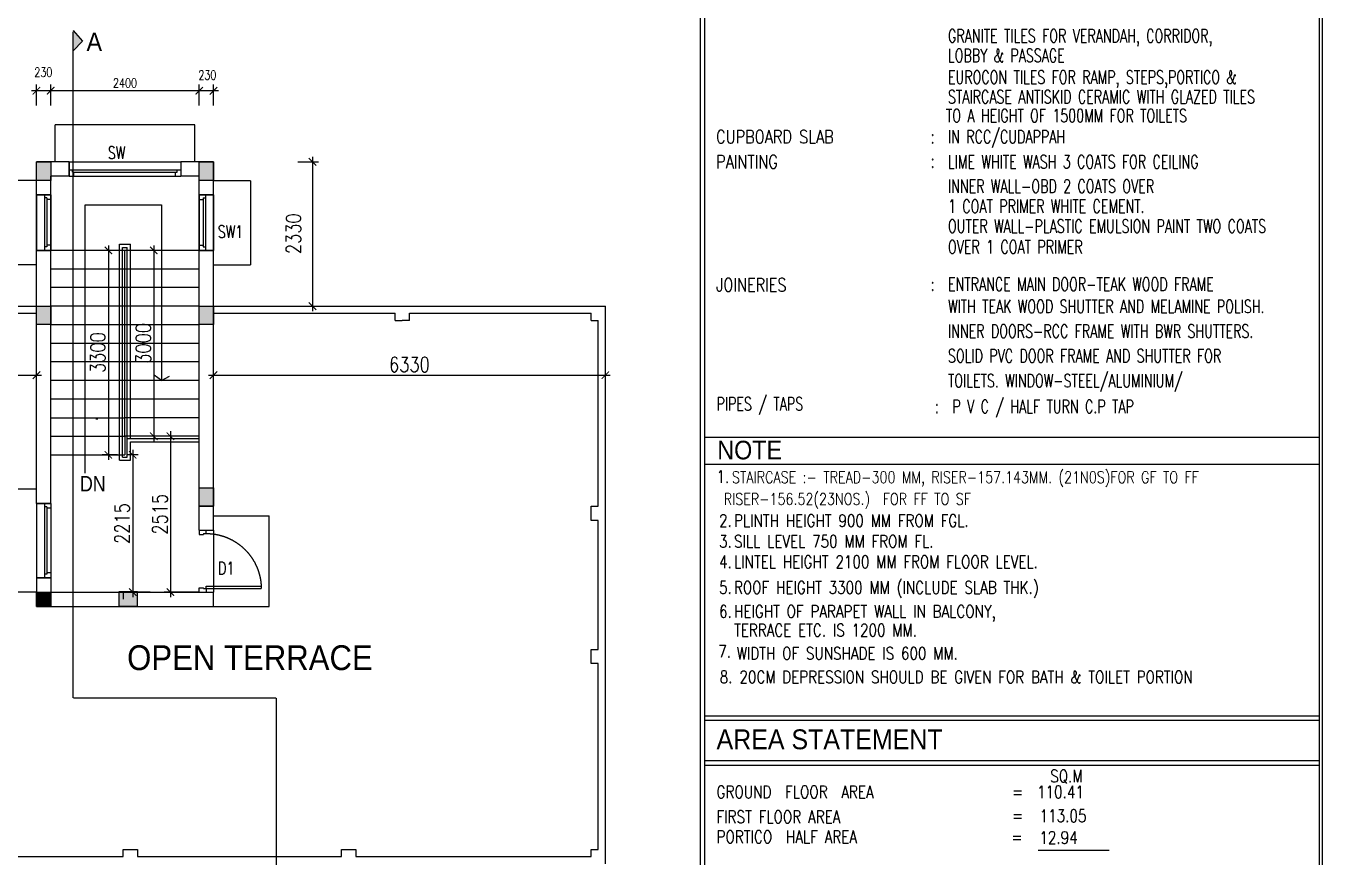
# Model space of a CAD drawing. Header units: millimetres. Extents: x 12977220 to 13113408, y -169657 to -55898.
# Drawn here: x 13014404 to 13035342, y -86037 to -72622 of the extents above; entities that cross this region are included whole.
import ezdxf

# ---------------------------------------------------------------- set-up
doc = ezdxf.new("R2010")
doc.units = ezdxf.units.MM
doc.header["$LTSCALE"] = 3
doc.header["$PDMODE"] = 66
for name, pattern in [('CENTER2', [1.125, 0.75, -0.125, 0.125, -0.125]), ('HIDDEN', [0.375, 0.25, -0.125]), ('HIDDEN2', [0.1875, 0.125, -0.0625])]:
    doc.linetypes.add(name, pattern=pattern)
for name, color, linetype in [('C3', 2, 'Continuous'), ('CENTER', 40, 'CENTER2'), ('DIM', 9, 'Continuous'), ('door', 151, 'Continuous'), ('hid', 6, 'HIDDEN2'), ('J Text', 6, 'Continuous'), ('text', 33, 'Continuous'), ('TITLE', 13, 'Continuous'), ('WALL', 7, 'Continuous'), ('WIN', 5, 'Continuous')]:
    doc.layers.add(name, color=color, linetype=linetype)
doc.layers.add('C4', color=210, linetype='Continuous', lineweight=25)
doc.styles.add('ARIAL', font='ARIALN.TTF', dxfattribs={"width": 0.8})
doc.styles.add('m', font='MICROSS.TTF', dxfattribs={"width": 0.9, "height": 350})
doc.styles.add('RS3', font='romans.shx', dxfattribs={"width": 0.75, "height": 150})
doc.styles.add('rs4', font='romans.shx', dxfattribs={"width": 0.8, "height": 200})
doc.styles.get("Standard").update_dxf_attribs({"font": 'ARIALBD.TTF', "height": 4.5})
doc.styles.add('STYLE1', font='romans.shx', dxfattribs={"width": 0.8})
doc.styles.add('style6', font='romans.shx', dxfattribs={"width": 0.8})
doc.dimstyles.new('ISO-25', dxfattribs={"dimtxt": 2.5, "dimasz": 2.5, "dimexe": 1.25, "dimexo": 0.625, "dimtad": 1, "dimtxsty": 'Standard', "dimcen": 2.5, "dimadec": 0, "dimazin": 0, "dimtfac": 1, "dimtmove": 0, "dimatfit": 3, "dimfxl": 1, "dimarcsym": 0})

# ---------------------------------------------------------------- blocks, each defined once
blk = doc.blocks.new('_ARCHTICK')
at = {"color": 0, "linetype": 'ByBlock', "const_width": 0.15}
blk.add_lwpolyline([(-0.5, -0.5), (0.5, 0.5)], dxfattribs=at)
blk = doc.blocks.new('*D207')
at = {"layer": 'Defpoints', "color": 0, "transparency": 16777216}
for p in [(13018797, -74815), (13018797, -77145), (13019033, -77145)]:
    blk.add_point(p, dxfattribs=at)
at = {"layer": 'WALL', "color": 8, "lineweight": -2, "transparency": 16777216}
for p, q in [((13019033, -74735), (13019033, -77225)), ((13018797, -74815), (13019133, -74815)), ((13018797, -77145), (13019133, -77145))]:
    blk.add_line(p, q, dxfattribs=at)
at = {"layer": 'WALL', "color": 8, "lineweight": -2, "transparency": 16777216, "xscale": 120, "yscale": 120, "zscale": 120}
for p, rotation in [((13019033, -74815), 90), ((13019033, -77145), 270)]:
    blk.add_blockref('_ARCHTICK', p, dxfattribs=dict(at, rotation=rotation))
at = {"layer": 'WALL', "color": 6, "transparency": 16777216, "insert": (13018727, -75976), "char_height": 240, "attachment_point": 5, "rotation": 90, "style": 'STYLE1'}
blk.add_mtext('2330', dxfattribs=at)
blk = doc.blocks.new('*D208')
at = {"layer": 'Defpoints', "color": 0, "transparency": 16777216}
for p in [(13023764, -78258), (13017434, -78711), (13023764, -78711)]:
    blk.add_point(p, dxfattribs=at)
at = {"layer": 'WALL', "color": 8, "lineweight": -2, "transparency": 16777216}
for p, q in [((13017354, -78258), (13023844, -78258)), ((13017434, -78711), (13017434, -78158)), ((13023764, -78711), (13023764, -78158))]:
    blk.add_line(p, q, dxfattribs=at)
at = {"layer": 'WALL', "color": 8, "lineweight": -2, "transparency": 16777216, "xscale": 120, "yscale": 120, "zscale": 120, "rotation": 180}
blk.add_blockref('_ARCHTICK', (13017434, -78258), dxfattribs=at)
at = {"layer": 'WALL', "color": 8, "lineweight": -2, "transparency": 16777216, "xscale": 120, "yscale": 120, "zscale": 120}
blk.add_blockref('_ARCHTICK', (13023764, -78258), dxfattribs=at)
at = {"layer": 'WALL', "color": 6, "transparency": 16777216, "insert": (13020599, -78088), "char_height": 240, "attachment_point": 5, "style": 'STYLE1'}
blk.add_mtext('6330', dxfattribs=at)
blk = doc.blocks.new('*D210')
at = {"layer": 'Defpoints', "color": 0, "transparency": 16777216}
for p in [(13016540, -76245), (13016470, -79245), (13016540, -79245)]:
    blk.add_point(p, dxfattribs=at)
at = {"layer": 'WALL', "color": 8, "lineweight": -2, "transparency": 16777216}
for p, q in [((13016470, -76165), (13016470, -79325)), ((13016540, -76245), (13016370, -76245)), ((13016540, -79245), (13016370, -79245))]:
    blk.add_line(p, q, dxfattribs=at)
at = {"layer": 'WALL', "color": 8, "lineweight": -2, "transparency": 16777216, "xscale": 120, "yscale": 120, "zscale": 120}
for p, rotation in [((13016470, -76245), 90), ((13016470, -79245), 270)]:
    blk.add_blockref('_ARCHTICK', p, dxfattribs=dict(at, rotation=rotation))
at = {"layer": 'WALL', "color": 6, "transparency": 16777216, "insert": (13016300, -77745), "char_height": 240, "attachment_point": 5, "rotation": 90, "style": 'STYLE1'}
blk.add_mtext('3000', dxfattribs=at)
blk = doc.blocks.new('*D212')
at = {"layer": 'Defpoints', "color": 0, "transparency": 16777216}
for p in [(13017204, -79245), (13016739, -81760), (13017204, -81760)]:
    blk.add_point(p, dxfattribs=at)
at = {"layer": 'WALL', "color": 8, "lineweight": -2, "transparency": 16777216}
for p, q in [((13017204, -79245), (13016639, -79245)), ((13016739, -79165), (13016739, -81840)), ((13017204, -81760), (13016639, -81760))]:
    blk.add_line(p, q, dxfattribs=at)
at = {"layer": 'WALL', "color": 8, "lineweight": -2, "transparency": 16777216, "xscale": 120, "yscale": 120, "zscale": 120}
for p, rotation in [((13016739, -79245), 90), ((13016739, -81760), 270)]:
    blk.add_blockref('_ARCHTICK', p, dxfattribs=dict(at, rotation=rotation))
at = {"layer": 'WALL', "color": 6, "transparency": 16777216, "insert": (13016569, -80503), "char_height": 240, "attachment_point": 5, "rotation": 90, "style": 'STYLE1'}
blk.add_mtext('2515', dxfattribs=at)
blk = doc.blocks.new('*D213')
at = {"layer": 'Defpoints', "color": 0, "transparency": 16777216}
for p in [(13015918, -76245), (13015736, -79545), (13015886, -79545)]:
    blk.add_point(p, dxfattribs=at)
at = {"layer": 'WALL', "color": 8, "lineweight": -2, "transparency": 16777216}
for p, q in [((13015736, -76165), (13015736, -79625)), ((13015918, -76245), (13015636, -76245)), ((13015886, -79545), (13015636, -79545))]:
    blk.add_line(p, q, dxfattribs=at)
at = {"layer": 'WALL', "color": 8, "lineweight": -2, "transparency": 16777216, "xscale": 120, "yscale": 120, "zscale": 120}
for p, rotation in [((13015736, -76245), 90), ((13015736, -79545), 270)]:
    blk.add_blockref('_ARCHTICK', p, dxfattribs=dict(at, rotation=rotation))
at = {"layer": 'WALL', "color": 6, "transparency": 16777216, "insert": (13015566, -77895), "char_height": 240, "attachment_point": 5, "rotation": 90, "style": 'STYLE1'}
blk.add_mtext('3300', dxfattribs=at)
blk = doc.blocks.new('*D214')
at = {"layer": 'Defpoints', "color": 0, "transparency": 16777216}
for p in [(13014574, -78258), (13011944, -78711), (13014574, -78711)]:
    blk.add_point(p, dxfattribs=at)
at = {"layer": 'DIM', "color": 8, "lineweight": -2, "transparency": 16777216}
for p, q in [((13011864, -78258), (13014654, -78258)), ((13011944, -78711), (13011944, -78158)), ((13014574, -78711), (13014574, -78158))]:
    blk.add_line(p, q, dxfattribs=at)
at = {"layer": 'DIM', "color": 8, "lineweight": -2, "transparency": 16777216, "xscale": 120, "yscale": 120, "zscale": 120, "rotation": 180}
blk.add_blockref('_ARCHTICK', (13011944, -78258), dxfattribs=at)
at = {"layer": 'DIM', "color": 8, "lineweight": -2, "transparency": 16777216, "xscale": 120, "yscale": 120, "zscale": 120}
blk.add_blockref('_ARCHTICK', (13014574, -78258), dxfattribs=at)
at = {"layer": 'DIM', "color": 6, "transparency": 16777216, "insert": (13013259, -78133), "char_height": 150, "attachment_point": 5, "style": 'RS3'}
blk.add_mtext('2630', dxfattribs=at)
blk = doc.blocks.new('*D215')
at = {"layer": 'Defpoints', "color": 0, "transparency": 16777216}
for p in [(13014804, -73668), (13014804, -73908), (13017204, -73908)]:
    blk.add_point(p, dxfattribs=at)
at = {"layer": 'DIM', "color": 8, "lineweight": -2, "transparency": 16777216}
for p, q in [((13017284, -73668), (13014724, -73668)), ((13014804, -73908), (13014804, -73568)), ((13017204, -73908), (13017204, -73568))]:
    blk.add_line(p, q, dxfattribs=at)
at = {"layer": 'DIM', "color": 8, "lineweight": -2, "transparency": 16777216, "xscale": 120, "yscale": 120, "zscale": 120, "rotation": 180}
blk.add_blockref('_ARCHTICK', (13014804, -73668), dxfattribs=at)
at = {"layer": 'DIM', "color": 8, "lineweight": -2, "transparency": 16777216, "xscale": 120, "yscale": 120, "zscale": 120}
blk.add_blockref('_ARCHTICK', (13017204, -73668), dxfattribs=at)
at = {"layer": 'DIM', "color": 6, "transparency": 16777216, "insert": (13016004, -73543), "char_height": 150, "attachment_point": 5, "style": 'RS3'}
blk.add_mtext('2400', dxfattribs=at)
blk = doc.blocks.new('*D216')
at = {"layer": 'Defpoints', "color": 0, "transparency": 16777216}
for p in [(13014574, -73668), (13014574, -73908), (13014804, -73908)]:
    blk.add_point(p, dxfattribs=at)
at = {"layer": 'DIM', "color": 8, "lineweight": -2, "transparency": 16777216}
for p, q in [((13014884, -73668), (13014494, -73668)), ((13014574, -73908), (13014574, -73568)), ((13014804, -73908), (13014804, -73568))]:
    blk.add_line(p, q, dxfattribs=at)
at = {"layer": 'DIM', "color": 8, "lineweight": -2, "transparency": 16777216, "xscale": 120, "yscale": 120, "zscale": 120, "rotation": 180}
blk.add_blockref('_ARCHTICK', (13014574, -73668), dxfattribs=at)
at = {"layer": 'DIM', "color": 8, "lineweight": -2, "transparency": 16777216, "xscale": 120, "yscale": 120, "zscale": 120}
blk.add_blockref('_ARCHTICK', (13014804, -73668), dxfattribs=at)
at = {"layer": 'DIM', "color": 6, "transparency": 16777216, "insert": (13014685, -73368), "char_height": 150, "attachment_point": 5, "style": 'RS3'}
blk.add_mtext('230', dxfattribs=at)
blk = doc.blocks.new('*D217')
at = {"layer": 'Defpoints', "color": 0, "transparency": 16777216}
for p in [(13017204, -73668), (13017204, -73908), (13017434, -73908)]:
    blk.add_point(p, dxfattribs=at)
at = {"layer": 'DIM', "color": 8, "lineweight": -2, "transparency": 16777216}
for p, q in [((13017514, -73668), (13017124, -73668)), ((13017204, -73908), (13017204, -73568)), ((13017434, -73908), (13017434, -73568))]:
    blk.add_line(p, q, dxfattribs=at)
at = {"layer": 'DIM', "color": 8, "lineweight": -2, "transparency": 16777216, "xscale": 120, "yscale": 120, "zscale": 120, "rotation": 180}
blk.add_blockref('_ARCHTICK', (13017204, -73668), dxfattribs=at)
at = {"layer": 'DIM', "color": 8, "lineweight": -2, "transparency": 16777216, "xscale": 120, "yscale": 120, "zscale": 120}
blk.add_blockref('_ARCHTICK', (13017434, -73668), dxfattribs=at)
at = {"layer": 'DIM', "color": 6, "transparency": 16777216, "insert": (13017336, -73415), "char_height": 150, "attachment_point": 5, "style": 'RS3'}
blk.add_mtext('230', dxfattribs=at)
blk = doc.blocks.new('*D218')
at = {"layer": 'Defpoints', "color": 0, "transparency": 16777216}
for p in [(13016217, -79545), (13016129, -81760), (13016412, -81760)]:
    blk.add_point(p, dxfattribs=at)
at = {"layer": 'WALL', "color": 8, "lineweight": -2, "transparency": 16777216}
for p, q in [((13016217, -79545), (13016029, -79545)), ((13016129, -79465), (13016129, -81840)), ((13016412, -81760), (13016029, -81760))]:
    blk.add_line(p, q, dxfattribs=at)
at = {"layer": 'WALL', "color": 8, "lineweight": -2, "transparency": 16777216, "xscale": 120, "yscale": 120, "zscale": 120}
for p, rotation in [((13016129, -79545), 90), ((13016129, -81760), 270)]:
    blk.add_blockref('_ARCHTICK', p, dxfattribs=dict(at, rotation=rotation))
at = {"layer": 'WALL', "color": 6, "transparency": 16777216, "insert": (13015959, -80653), "char_height": 240, "attachment_point": 5, "rotation": 90, "style": 'STYLE1'}
blk.add_mtext('2215', dxfattribs=at)
blk = doc.blocks.new('D4')
at = {"layer": 'WIN'}
for p, q in [((2, 4), (2, 36.04)), ((3.5, 4), (3.5, 36)), ((2, 4), (0, 4)), ((0, 0), (2.5, 0)), ((2, 2.5), (2, 4)), ((2, 4), (3.5, 4)), ((2, 2.5), (2.5, 2.5)), ((2.5, 0), (2.5, 2.5)), ((34, 2.5), (33.5, 2.5)), ((33.5, 0), (33.5, 2.5)), ((36, 0), (33.5, 0)), ((34, 4), (36, 4)), ((34, 2.5), (34, 4))]:
    blk.add_line(p, q, dxfattribs=at)
at = {"layer": 'WIN', "linetype": 'HIDDEN', "ltscale": 400}
blk.add_arc((2, 4), 32.04, 357.31623, 90, dxfattribs=at)

msp = doc.modelspace()

# ---------------------------------------------------------------- hatches: boundary and pattern name
at = {"layer": 'C3', "ltscale": 10}
for points in [[(13014804, -74815.3), (13014804, -75115.3), (13014574, -75115.3), (13014574, -74815.3)], [(13017434, -74815.3), (13017434, -75115.3), (13017204, -75115.3), (13017204, -74815.3)], [(13014804, -77143.4), (13014804, -77443.4), (13014574, -77443.4), (13014574, -77143.4)], [(13017434, -77143.5), (13017434, -77443.5), (13017204, -77443.5), (13017204, -77143.5)], [(13015904, -81988.4), (13016204, -81988.4), (13016204, -81758.4), (13015904, -81758.4)]]:
    msp.add_hatch(color=6, dxfattribs=at).paths.add_polyline_path(points)
at = {"layer": 'C4', "ltscale": 10}
for points in [[(13017434, -80075.3), (13017434, -80375.3), (13017204, -80375.3), (13017204, -80075.3)], [(13014804, -81990.3), (13014574, -81990.3), (13014574, -81760.3), (13014804, -81760.3)]]:
    msp.add_hatch(color=256, dxfattribs=at).paths.add_polyline_path(points)
at = {"layer": 'text'}
msp.add_hatch(color=256, dxfattribs=at).paths.add_polyline_path([(13015166.9, -72693), (13015166.9, -73024.7), (13015315.6, -72865.8)])

# ---------------------------------------------------------------- linework, layer by layer
at = {"ltscale": 0.15}
msp.add_line((13014574, -81760.3), (13014574, -81990.3), dxfattribs=at)
at = {"layer": 'C3', "color": 6, "ltscale": 10}
for points in [[(13014804, -75115.3), (13014574, -75115.3), (13014574, -74815.3), (13014804, -74815.3)], [(13017434, -75115.3), (13017204, -75115.3), (13017204, -74815.3), (13017434, -74815.3)], [(13014804, -77443.4), (13014574, -77443.4), (13014574, -77143.4), (13014804, -77143.4)], [(13017434, -77443.5), (13017204, -77443.5), (13017204, -77143.5), (13017434, -77143.5)], [(13016204, -81988.4), (13016204, -81758.4), (13015904, -81758.4), (13015904, -81988.4)]]:
    msp.add_lwpolyline(points, close=True, dxfattribs=at)
at = {"layer": 'C4', "ltscale": 0.15}
msp.add_line((13017204, -80375.3), (13017434, -80375.3), dxfattribs=at)
at = {"layer": 'C4', "ltscale": 10}
for points in [[(13017434, -80375.3), (13017204, -80375.3), (13017204, -80075.3), (13017434, -80075.3)], [(13014804, -81990.3), (13014574, -81990.3), (13014574, -81760.3), (13014804, -81760.3)]]:
    msp.add_lwpolyline(points, close=True, dxfattribs=at)
at = {"layer": 'CENTER', "color": 2}
for p, q in [((13015166.9, -83466.3), (13015166.9, -72718.9)), ((13015166.9, -83466.3), (13018448.2, -83466.3)), ((13018448.2, -83466.3), (13018448.2, -89056.2))]:
    msp.add_line(p, q, dxfattribs=at)
at = {"layer": 'door'}
for p, q in [((13014574, -77145.3), (13014574, -74815.3)), ((13015104, -74815.3), (13014574, -74815.3)), ((13015104, -75045.3), (13015104, -74815.3)), ((13016904, -74815.3), (13016904, -75045.3)), ((13017434, -74815.3), (13016904, -74815.3)), ((13017434, -77145.3), (13017434, -74815.3)), ((13014804, -80330.3), (13014804, -75045.3)), ((13015104, -75045.3), (13014804, -75045.3)), ((13017204, -75045.3), (13016904, -75045.3)), ((13017204, -77145.3), (13017204, -75045.3)), ((13014804, -75345.3), (13014574, -75345.3)), ((13017204, -75345.3), (13017434, -75345.3)), ((13015360.4, -79838.1), (13015360.4, -75508.3)), ((13015360.4, -75508.3), (13016596.4, -75508.3)), ((13016596.4, -75508.3), (13016596.4, -78345.3)), ((13014804, -76245.3), (13014574, -76245.3)), ((13017204, -76245.3), (13017434, -76245.3)), ((13017204, -76245.3), (13017434, -76245.3)), ((13014574, -80330.3), (13014574, -77145.3)), ((13017204, -80760.3), (13017204, -77145.3)), ((13017434, -80760.3), (13017434, -77145.3)), ((13016596.4, -78345.3), (13016473.9, -78260.5)), ((13016596.4, -78345.3), (13016722.7, -78276.1)), ((13014804, -80330.3), (13014574, -80330.3)), ((13017204, -80760.3), (13017434, -80760.3)), ((13014804, -81530.3), (13014574, -81530.3)), ((13014804, -81530.3), (13014574, -81530.3)), ((13014574, -81990.3), (13014574, -81760.3)), ((13014574, -81760.8), (13014574, -81990.3)), ((13015974, -81760.3), (13015974, -81875.3)), ((13016204, -81760.3), (13015974, -81760.3)), ((13017434, -81991.3), (13017434, -81760.3)), ((13014574, -81990.3), (13014689, -81990.3)), ((13017204, -81991.3), (13017204, -81990.3))]:
    msp.add_line(p, q, dxfattribs=at)
at = {"layer": 'door', "color": 5}
for p, q in [((13017204, -76245.3), (13014804, -76245.3)), ((13017204, -76545.3), (13014804, -76545.3)), ((13017204, -76845.3), (13014804, -76845.3)), ((13011944, -77145.3), (13014574, -77145.3)), ((13012174, -77260.3), (13014574, -77260.3)), ((13017204, -77145.3), (13014804, -77145.3)), ((13017434, -77145.4), (13023764, -77145.4)), ((13017434, -77260.4), (13020369, -77260.4)), ((13020369, -77375.4), (13020369, -77260.4)), ((13020599, -77260.4), (13023534, -77260.4)), ((13020599, -77375.4), (13020599, -77260.4)), ((13023534, -77375.4), (13023534, -77260.4)), ((13023764, -82960.3), (13023764, -77145.3)), ((13017204, -77445.3), (13014804, -77445.3)), ((13020369, -77375.4), (13020484, -77375.4)), ((13020599, -77375.4), (13020484, -77375.4)), ((13023534, -77375.4), (13023649, -77375.4)), ((13023649, -80375.3), (13023649, -77375.4)), ((13017204, -77745.3), (13014804, -77745.3)), ((13017204, -78045.3), (13014804, -78045.3)), ((13017204, -78345.3), (13014804, -78345.3)), ((13017204, -78645.3), (13014804, -78645.3)), ((13014804, -78945.3), (13016004, -78945.3)), ((13017204, -78945.3), (13016004, -78945.3)), ((13014804, -79245.3), (13016004, -79245.3)), ((13017204, -79245.3), (13016004, -79245.3)), ((13016004, -79245.3), (13016004, -79545.3)), ((13014804, -79545.3), (13016004, -79545.3)), ((13023649, -82685.3), (13023649, -80605.3)), ((13023649, -82685.3), (13023649, -80605.3)), ((13017434, -80760.3), (13017434, -81760.3)), ((13023649, -85915.3), (13023649, -82915.3)), ((13023764, -86145.3), (13023764, -82960.3)), ((13012174, -86030.3), (13015974, -86030.3)), ((13016204, -86030.3), (13019504, -86030.3)), ((13019734, -86030.3), (13023534, -86030.3)), ((13023534, -85915.3), (13023649, -85915.3)), ((13023534, -86030.3), (13023534, -85915.3))]:
    msp.add_line(p, q, dxfattribs=at)
for points in [[(13023649, -80605.3), (13023534, -80605.3), (13023534, -80375.3), (13023649, -80375.3)], [(13023649, -82915.3), (13023534, -82915.3), (13023534, -82685.3), (13023649, -82685.3)], [(13015974, -86030.3), (13015974, -85915.3), (13016204, -85915.3), (13016204, -86030.3)], [(13019504, -86030.3), (13019504, -85915.3), (13019734, -85915.3), (13019734, -86030.3)]]:
    msp.add_lwpolyline(points, dxfattribs=at)
at = {"layer": 'hid', "color": 5}
for p, q in [((13017134, -74215.3), (13014874, -74215.3)), ((13014874, -74815.3), (13014874, -74215.3)), ((13017134, -74815.3), (13017134, -74215.3)), ((13014574, -75115.3), (13013974, -75115.3)), ((13017434, -75115.3), (13018034, -75115.3)), ((13018034, -75115.3), (13018034, -76475.3)), ((13014574, -76475.3), (13013974, -76475.3)), ((13017434, -76475.3), (13018034, -76475.3)), ((13014574, -80100.3), (13013974, -80100.3)), ((13017434, -80529.3), (13018334, -80529.3)), ((13018334, -81991.3), (13018334, -80529.3)), ((13014574, -81760.3), (13013974, -81760.3)), ((13017434, -81991.3), (13018334, -81991.3))]:
    msp.add_line(p, q, dxfattribs=at)
at = {"layer": 'J Text', "color": 1, "ltscale": 0.15}
for p, q in [((13015104, -74815.3), (13015104, -75045.3)), ((13015104, -74815.3), (13015104, -75045.3)), ((13016904, -74815.3), (13016904, -75045.3)), ((13016904, -74815.3), (13016904, -75045.3)), ((13014574, -75345.3), (13014804, -75345.3)), ((13014574, -75345.3), (13014804, -75345.3)), ((13017434, -75345.3), (13017204, -75345.3)), ((13017434, -75345.3), (13017204, -75345.3)), ((13014574, -76245.3), (13014804, -76245.3)), ((13014574, -76245.3), (13014804, -76245.3)), ((13017434, -76245.3), (13017204, -76245.3)), ((13017434, -76245.3), (13017204, -76245.3)), ((13017434, -76245.3), (13017204, -76245.3)), ((13014574, -80330.3), (13014804, -80330.3)), ((13014574, -80330.3), (13014804, -80330.3)), ((13014574, -81530.3), (13014804, -81530.3)), ((13014574, -81530.3), (13014804, -81530.3)), ((13014574, -81530.3), (13014804, -81530.3)), ((13014574, -81530.3), (13014574, -81990.3)), ((13014804, -81530.3), (13014804, -81760.3)), ((13014804, -81760.3), (13017434, -81760.3)), ((13014574, -81990.3), (13014804, -81990.3)), ((13014574, -81990.3), (13017204, -81990.3)), ((13017204, -81990.3), (13017434, -81990.3))]:
    msp.add_line(p, q, dxfattribs=at)
at = {"layer": 'text', "ltscale": 0.15}
msp.add_line((13030757.8, -85923.9), (13031903.5, -85923.9), dxfattribs=at)
at = {"layer": 'WALL', "color": 1}
for p, q in [((13025297.2, -56123), (13025297.2, -90839.4)), ((13025365, -56123), (13025365, -90839.4)), ((13025365, -79262.1), (13035292.5, -79262.1)), ((13025365, -79696.3), (13035292.5, -79696.3)), ((13025365, -83756.8), (13035292.5, -83756.8)), ((13025365, -83756.8), (13035292.5, -83756.8)), ((13025365, -83829.3), (13035292.5, -83829.3)), ((13025365, -83829.3), (13035292.5, -83829.3)), ((13025365, -84480.7), (13035292.5, -84480.7)), ((13025365, -84480.7), (13035292.5, -84480.7)), ((13025365, -84553.2), (13035292.5, -84553.2)), ((13025365, -84553.2), (13035292.5, -84553.2))]:
    msp.add_line(p, q, dxfattribs=at)
at = {"layer": 'WALL', "color": 8, "ltscale": 0.15}
for p, q in [((13015916.5, -79632.8), (13015916.5, -76145.3)), ((13015966.5, -79582.8), (13015966.5, -76195.3)), ((13016041.5, -79282.8), (13016041.5, -76195.3)), ((13016091.5, -79282.8), (13016091.5, -76145.3)), ((13016041.5, -79582.8), (13016041.5, -79282.8)), ((13016041.5, -79282.8), (13017204, -79282.8)), ((13016091.5, -79632.8), (13016091.5, -79332.8)), ((13016091.5, -79332.8), (13017204, -79332.8)), ((13015916.5, -79632.8), (13016091.5, -79632.8)), ((13015966.5, -79582.8), (13016041.5, -79582.8))]:
    msp.add_line(p, q, dxfattribs=at)
at = {"layer": 'WALL', "color": 8, "linetype": 'Continuous', "ltscale": 10}
for p, q in [((13015916.5, -76145.3), (13016091.5, -76145.3)), ((13015966.5, -76195.3), (13016041.5, -76195.3))]:
    msp.add_line(p, q, dxfattribs=at)
at = {"layer": 'WALL', "color": 5, "ltscale": 0.15}
msp.add_line((13016004, -79245.3), (13016004, -76245.3), dxfattribs=at)
at = {"layer": 'WALL', "color": 2}
msp.add_lwpolyline([(13035342, -56073.5), (13035342, -97082.6), (12977220.4, -97082.6), (12977220.4, -56073.5)], close=True, dxfattribs=at)
msp.add_lwpolyline([(13009356.7, -97033.1), (12977269.8, -97033.1), (12977269.8, -56123), (13035292.5, -56123), (13035292.5, -97033.1), (13009356.7, -97033.1)], dxfattribs=at)
at = {"layer": 'WALL'}
msp.add_lwpolyline([(13015166.9, -72693), (13015315.6, -72865.8), (13015166.9, -73024.7)], dxfattribs=at)
at = {"layer": 'WIN'}
for p, q in [((13015104, -75045.3), (13015104, -74815.3)), ((13015104, -74815.3), (13016904, -74815.3)), ((13015104, -74943.1), (13016904, -74943.1)), ((13015155.1, -74981.4), (13015155.1, -74943.1)), ((13016846.2, -74981.4), (13016846.2, -74943.1)), ((13016904, -74815.3), (13016904, -75045.3)), ((13015104, -75045.3), (13016904, -75045.3)), ((13015155.1, -74981.4), (13016846.2, -74981.4)), ((13015180.6, -75045.3), (13015180.6, -74981.4)), ((13016820.7, -75045.3), (13016820.7, -74981.4)), ((13014804, -75345.3), (13014574, -75345.3)), ((13014804, -75345.3), (13014574, -75345.3)), ((13014574, -75345.3), (13014574, -76245.3)), ((13014701.7, -75345.3), (13014701.7, -76245.3)), ((13014804, -75345.3), (13014804, -76245.3)), ((13017204, -75345.3), (13017434, -75345.3)), ((13017204, -75345.3), (13017434, -75345.3)), ((13017204, -75345.3), (13017204, -76245.3)), ((13017306.2, -75345.3), (13017306.2, -76245.3)), ((13017434, -75345.3), (13017434, -76245.3)), ((13014740.1, -75396.4), (13014701.7, -75396.4)), ((13014740.1, -75396.4), (13014740.1, -76187.6)), ((13014804, -75422), (13014740.1, -75422)), ((13017204, -75422), (13017267.8, -75422)), ((13017267.8, -75396.4), (13017267.8, -76187.6)), ((13017267.8, -75396.4), (13017306.2, -75396.4)), ((13014740.1, -76187.6), (13014701.7, -76187.6)), ((13014804, -76162), (13014740.1, -76162)), ((13017204, -76162), (13017267.8, -76162)), ((13017267.8, -76187.6), (13017306.2, -76187.6)), ((13014574, -76245.3), (13014804, -76245.3)), ((13014574, -76245.3), (13014804, -76245.3)), ((13017434, -76245.3), (13017204, -76245.3)), ((13017434, -76245.3), (13017204, -76245.3)), ((13017434, -76245.3), (13017204, -76245.3)), ((13015533.5, -78962.5), (13015563.5, -78962.5)), ((13014804, -80330.3), (13014574, -80330.3)), ((13014804, -80330.3), (13014574, -80330.3)), ((13014574, -80330.3), (13014574, -81530.3)), ((13014701.7, -80330.3), (13014701.7, -81530.3)), ((13014740.1, -80381.4), (13014701.7, -80381.4)), ((13014740.1, -80381.4), (13014740.1, -81472.6)), ((13014804, -80330.3), (13014804, -81530.3)), ((13014804, -80407), (13014740.1, -80407)), ((13014804, -81447), (13014740.1, -81447)), ((13014574, -81530.3), (13014804, -81530.3)), ((13014574, -81530.3), (13014804, -81530.3)), ((13014574, -81530.3), (13014804, -81530.3)), ((13014740.1, -81472.6), (13014701.7, -81472.6))]:
    msp.add_line(p, q, dxfattribs=at)

# ---------------------------------------------------------------- block references
at = {"layer": 'door', "xscale": -27.77777777798474, "yscale": 27.77777778031304, "zscale": 27.7777777795789, "rotation": 270}
msp.add_blockref('D4', (13017204, -81760.3), dxfattribs=at)

# ---------------------------------------------------------------- texts
at = {"layer": 'text'}
for s, height, style, width, p in [('A', 300, 'm', 0.9, (13015383.1, -73028.1)), ('GRANITE TILES FOR VERANDAH, CORRIDOR,', 213.851, 'rs4', 0.7, (13029298.7, -72889.2)), ('LOBBY & PASSAGE', 213.851, 'rs4', 0.7, (13029298.7, -73204.6)), ('EUROCON TILES FOR RAMP, STEPS,PORTICO &', 213.851, 'rs4', 0.7, (13029298.7, -73555.3)), ('STAIRCASE ANTISKID CERAMIC WITH GLAZED TILES  ', 213.851, 'rs4', 0.7, (13029298.7, -73871.6)), (' TO A HEIGHT OF 1500MM FOR TOILETS', 213.851, 'rs4', 0.7, (13029162.8, -74176.4)), ('CUPBOARD SLAB', 213.851, 'rs4', 0.8, (13025553.1, -74516.4)), ('IN RCC/CUDAPPAH', 213.851, 'rs4', 0.7, (13029298.7, -74516.4)), (':', 213.9, 'rs4', 0.8, (13029014.1, -74516.4)), ('SW', 200, 'RS3', 0.75, (13015727, -74767.7)), ('PAINTING', 213.85, 'rs4', 0.8, (13025553.1, -74920.4)), ('LIME WHITE WASH 3 COATS FOR CEILING', 213.851, 'rs4', 0.7, (13029298.7, -74920.4)), (':', 213.9, 'rs4', 0.8, (13029014.1, -74911.8)), ('INNER WALL-OBD 2 COATS OVER ', 213.851, 'rs4', 0.7, (13029298.7, -75316.8)), ('1 COAT PRIMER WHITE CEMENT.', 213.851, 'rs4', 0.7, (13029298.7, -75639.7)), ('OUTER WALL-PLASTIC EMULSION PAINT TWO COATS ', 213.851, 'rs4', 0.7, (13029298.7, -75960)), ('SW1', 200, 'RS3', 0.75, (13017502.9, -76041.6)), ('OVER 1 COAT PRIMER  ', 213.851, 'rs4', 0.7, (13029298.7, -76295.8)), ('JOINERIES', 213.85, 'rs4', 0.8, (13025553.1, -76906.4)), (':', 213.9, 'rs4', 0.8, (13029014.1, -76898.5)), ('ENTRANCE MAIN DOOR-TEAK WOOD FRAME', 213.851, 'rs4', 0.7, (13029298.7, -76898.5)), ('WITH TEAK WOOD SHUTTER AND MELAMINE POLISH.', 213.851, 'rs4', 0.7, (13029298.7, -77255.1)), ('INNER DOORS-RCC FRAME WITH BWR SHUTTERS.', 213.851, 'rs4', 0.7, (13029298.7, -77655)), ('SOLID PVC DOOR FRAME AND SHUTTER FOR ', 213.851, 'rs4', 0.7, (13029298.7, -78054.9)), ('TOILETS. WINDOW-STEEL/ALUMINIUM/ ', 213.851, 'rs4', 0.7, (13029298.7, -78454.8)), ('PIPES / TAPS', 213.851, 'rs4', 0.7, (13025560.2, -78828.9)), ('P V C / HALF TURN C.P TAP', 213.851, 'rs4', 0.7, (13029369.8, -78871.3)), (':', 213.9, 'rs4', 0.7, (13029085.2, -78871.3)), ('NOTE', 299.93, 'm', 0.9, (13025571.9, -79617.4)), ('1.', 199.95, 'rs4', 0.8, (13025560.2, -79998.2)), ('STAIRCASE :- TREAD-300 MM, RISER-157.143MM. (21N0S)FOR GF TO FF ', 187.852, 'rs4', 0.8, (13025809.7, -80000.5)), ('  RISER-156.52(23NOS.)  FOR FF TO SF ', 187.852, 'rs4', 0.8, (13025470.5, -80352.2)), ('2.', 199.95, 'rs4', 0.8, (13025601.4, -80706.7)), ('PLINTH HEIGHT 900 MM FROM FGL.', 199.951, 'rs4', 0.8, (13025842.4, -80706.7)), ('3.', 199.95, 'rs4', 0.8, (13025601.4, -81041)), ('SILL LEVEL 750 MM FROM FL.', 199.951, 'rs4', 0.8, (13025842.4, -81041)), ('4.', 199.95, 'rs4', 0.8, (13025601.4, -81371.5)), ('LINTEL HEIGHT 2100 MM FROM FLOOR LEVEL.', 199.951, 'rs4', 0.8, (13025842.4, -81371.5)), ('D1', 200, 'RS3', 0.75, (13017506.9, -81474.3)), ('5.', 199.95, 'rs4', 0.8, (13025601.4, -81786.4)), ('ROOF HEIGHT 3300 MM (INCLUDE SLAB THK.)', 199.951, 'rs4', 0.8, (13025842.4, -81786.4)), ('6.', 199.95, 'rs4', 0.8, (13025601.4, -82172.8)), ('HEIGHT OF PARAPET WALL IN BALCONY,', 199.951, 'rs4', 0.8, (13025842.4, -82172.8)), ('TERRACE ETC. IS 1200 MM.', 199.951, 'rs4', 0.8, (13025842.4, -82474.8)), ('OPEN TERRACE', 400, 'm', 0.9, (13016038.9, -83018.8)), ('7.', 199.95, 'rs4', 0.8, (13025587.8, -82816.1)), ('WIDTH OF SUNSHADE IS 600 MM.', 199.951, 'rs4', 0.8, (13025886.4, -82848.2)), ('8.', 199.95, 'rs4', 0.8, (13025612.2, -83229.1)), ('20CM DEPRESSION SHOULD BE GIVEN FOR BATH & TOILET PORTION', 199.951, 'rs4', 0.8, (13025929.9, -83230.8)), ('AREA STATEMENT', 320.777, 'm', 0.9, (13025560.2, -84297))]:
    msp.add_text(s, height=height, dxfattribs=dict(at, style=style, width=width)).set_placement(p)
at = {"layer": 'text', "style": 'ARIAL'}
msp.add_text('DN', height=250, dxfattribs=at).set_placement((13015278.3, -80135.8))
at = {"layer": 'TITLE', "color": 6, "style": 'style6', "width": 0.8}
for s, height, p in [(' SQ.M', 200.55, (13030840.5, -84830.5)), ('GROUND  FLOOR  AREA', 200.555, (13025560.2, -85086.4)), ('=', 200.6, (13030337.3, -85085.2)), ('  110.41', 200.55, (13030517.3, -85086.4)), ('FIRST FLOOR AREA', 200.555, (13025560.2, -85488)), ('=', 200.6, (13030337.3, -85465.4)), (' 113.05', 200.55, (13030669.3, -85471.4)), ('PORTICO  HALF AREA', 200.555, (13025560.2, -85810.9)), ('     12.94', 200.55, (13030176.8, -85822.9)), ('=', 200.6, (13030326.5, -85812.9))]:
    msp.add_text(s, height=height, dxfattribs=at).set_placement(p)

# ---------------------------------------------------------------- dimensions: what is measured, and where the dimension line sits
at = {"layer": 'DIM', "color": 8}
for base, p1, p2, picture, middle in [((13014574, -73668.1), (13014804, -73908.4), (13014574, -73908.4), '*D216', (13014685.1, -73493.3)), ((13017204, -73668.1), (13017434, -73908.4), (13017204, -73908.4), '*D217', (13017336.3, -73539.9))]:
    dim = msp.add_linear_dim(base=base, p1=p1, p2=p2, dimstyle='ISO-25', override={"dimscale": 80, "dimasz": 1.5, "dimexo": 0, "dimdec": 0, "dimtxsty": 'RS3', "dimblk1": 'ARCHTICK', "dimblk2": 'ARCHTICK', "dimsah": 1, "dimdle": 1, "dimclrd": 8, "dimclre": 8, "dimclrt": 6, "dimtdec": 0, "dimtmove": 1}, dxfattribs=at)
    dim.commit()
    dim.dimension.update_dxf_attribs({"geometry": picture, "text_midpoint": middle, "dimtype": 160})
for base, p1, p2, picture, middle in [((13014804, -73668.1), (13017204, -73908.4), (13014804, -73908.4), '*D215', (13016004, -73543.1)), ((13014574, -78257.8), (13011944, -78711.3), (13014574, -78711.3), '*D214', (13013259, -78132.8))]:
    dim = msp.add_linear_dim(base=base, p1=p1, p2=p2, dimstyle='ISO-25', override={"dimscale": 80, "dimasz": 1.5, "dimexo": 0, "dimdec": 0, "dimtxsty": 'RS3', "dimblk1": 'ARCHTICK', "dimblk2": 'ARCHTICK', "dimsah": 1, "dimdle": 1, "dimclrd": 8, "dimclre": 8, "dimclrt": 6, "dimtdec": 0, "dimtmove": 1}, dxfattribs=at)
    dim.commit()
    dim.dimension.update_dxf_attribs({"geometry": picture, "text_midpoint": middle})
at = {"layer": 'WALL'}
dim = msp.add_linear_dim(base=(13019032.8, -77145.3), p1=(13018796.7, -74815.3), p2=(13018796.7, -77145.3), angle=270, dimstyle='ISO-25', override={"dimscale": 80, "dimtxt": 3, "dimasz": 1.5, "dimexo": 0, "dimdec": 0, "dimtxsty": 'STYLE1', "dimblk1": 'ARCHTICK', "dimblk2": 'ARCHTICK', "dimsah": 1, "dimdle": 1, "dimclrd": 8, "dimclre": 8, "dimclrt": 6, "dimtdec": 0, "dimtmove": 2}, dxfattribs=at)
dim.commit()
dim.dimension.update_dxf_attribs({"geometry": '*D207', "text_midpoint": (13018727.5, -75975.5), "dimtype": 161})
for base, p1, p2, picture, middle in [((13015735.6, -79545.3), (13015918.1, -76245.3), (13015886.1, -79545.3), '*D213', (13015565.6, -77895.3)), ((13016469.8, -79245.3), (13016540.1, -76245.3), (13016540.1, -79245.3), '*D210', (13016299.8, -77745.3)), ((13016739.1, -81760.3), (13017204, -79245.3), (13017204, -81760.3), '*D212', (13016569.1, -80502.8)), ((13016129.5, -81760.3), (13016216.6, -79545.3), (13016411.9, -81760.3), '*D218', (13015959.5, -80652.8))]:
    dim = msp.add_linear_dim(base=base, p1=p1, p2=p2, angle=90, dimstyle='ISO-25', override={"dimscale": 80, "dimtxt": 3, "dimasz": 1.5, "dimexo": 0, "dimdec": 0, "dimtxsty": 'STYLE1', "dimblk1": 'ARCHTICK', "dimblk2": 'ARCHTICK', "dimsah": 1, "dimdle": 1, "dimclrd": 8, "dimclre": 8, "dimclrt": 6, "dimtdec": 0, "dimtmove": 1}, dxfattribs=at)
    dim.commit()
    dim.dimension.update_dxf_attribs({"geometry": picture, "text_midpoint": middle})
dim = msp.add_linear_dim(base=(13023764, -78257.8), p1=(13017434, -78711.3), p2=(13023764, -78711.3), dimstyle='ISO-25', override={"dimscale": 80, "dimtxt": 3, "dimasz": 1.5, "dimexo": 0, "dimdec": 0, "dimtxsty": 'STYLE1', "dimblk1": 'ARCHTICK', "dimblk2": 'ARCHTICK', "dimsah": 1, "dimdle": 1, "dimclrd": 8, "dimclre": 8, "dimclrt": 6, "dimtdec": 0, "dimtmove": 1}, dxfattribs=at)
dim.commit()
dim.dimension.update_dxf_attribs({"geometry": '*D208', "text_midpoint": (13020599, -78087.8)})

doc.saveas('drawing.dxf')
